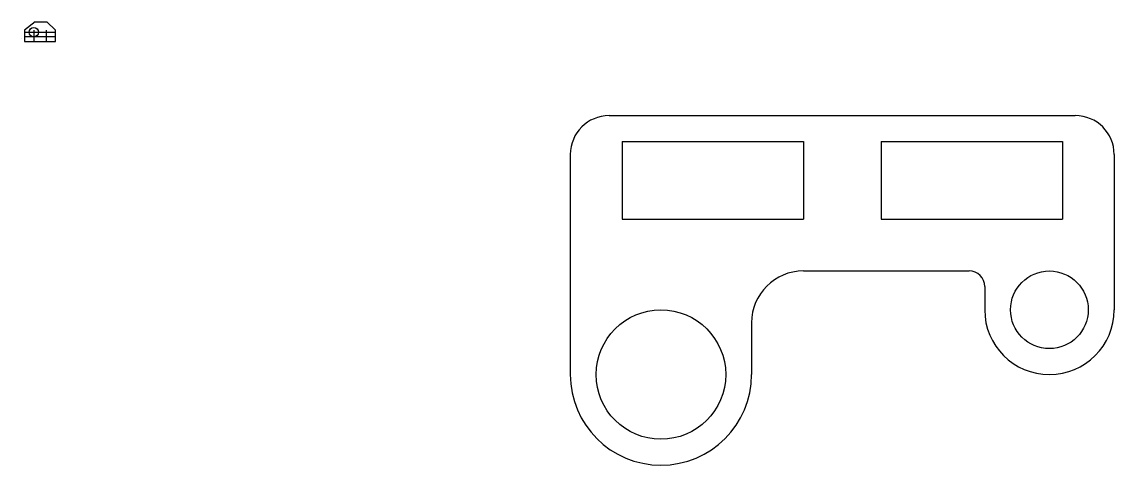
# Model space of a CAD drawing. Header units: millimetres. Extents: x 1491 to 1913, y 1830 to 2001.
import ezdxf

# ---------------------------------------------------------------- set-up
doc = ezdxf.new("R2010")
doc.units = ezdxf.units.MM

msp = doc.modelspace()

# ---------------------------------------------------------------- linework, layer by layer
for p, q in [((1496.6, 2001.18), (1492.41, 1997.98)), ((1496.6, 2001.18), (1501, 2001.18)), ((1496.6, 2001.18), (1501, 2001.18)), ((1501, 2001.18), (1504.41, 1997.98)), ((1492.41, 1997.98), (1492.41, 1993.58)), ((1492.41, 1997.18), (1504.41, 1997.18)), ((1492.41, 1995.58), (1504.41, 1995.58)), ((1496.01, 1997.98), (1496.01, 1993.58)), ((1500.81, 1997.98), (1500.81, 1993.58)), ((1504.41, 1993.58), (1504.41, 1997.98)), ((1491.4, 1994.87), (1491.4, 1994.87)), ((1492.41, 1993.58), (1504.41, 1993.58)), ((1492.41, 1993.58), (1504.41, 1993.58)), ((1718.18, 1964.96), (1898.18, 1964.96)), ((1723.18, 1954.96), (1723.18, 1924.96)), ((1723.18, 1954.96), (1793.18, 1954.96)), ((1793.18, 1954.96), (1793.18, 1924.96)), ((1823.18, 1954.96), (1823.18, 1924.96)), ((1823.18, 1954.96), (1893.18, 1954.96)), ((1893.18, 1954.96), (1893.18, 1924.96)), ((1703.18, 1949.96), (1703.18, 1864.96)), ((1913.18, 1949.96), (1913.18, 1889.96)), ((1723.18, 1924.96), (1793.18, 1924.96)), ((1823.18, 1924.96), (1893.18, 1924.96)), ((1793.18, 1904.96), (1857.18, 1904.96)), ((1863.18, 1898.96), (1863.18, 1889.96)), ((1773.18, 1884.96), (1773.18, 1864.96))]:
    msp.add_line(p, q)
for centre, radius in [((1496.01, 1997.18), 1.8), ((1888.18, 1889.96), 15), ((1738.18, 1864.96), 25)]:
    msp.add_circle(centre, radius)
for centre, radius, start, end in [((1718.18, 1949.96), 15, 90, 180), ((1898.18, 1949.96), 15, 0, 90), ((1793.18, 1884.96), 20, 90, 180), ((1857.18, 1898.96), 6, 0, 90), ((1888.18, 1889.96), 25, 180, 0), ((1738.18, 1864.96), 35, 180, 0)]:
    msp.add_arc(centre, radius, start, end)

doc.saveas('drawing.dxf')
